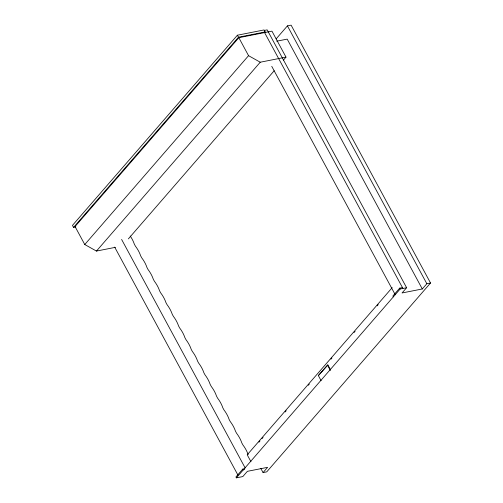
<?xml version="1.0" encoding="UTF-8"?>
<svg xmlns="http://www.w3.org/2000/svg" width="503" height="503" viewBox="0 0 503 503"><rect width="100%" height="100%" fill="white"/><g stroke="black" fill="none" stroke-linecap="round" stroke-linejoin="round"><path stroke-width="0.75" d="M264.591 32.601L265.156 31.941L264.075 29.941L237.397 35.21L72.47 225.382L73.551 227.381L75.84 226.928M73.551 227.381L238.479 37.209L265.156 31.941M283.434 60.09L286 57.128L271.947 31.148L238.831 37.687L75.041 226.545L84.768 244.533L96.45 251.072L115.394 247.331M84.768 244.533L248.557 55.676L238.831 37.687M276.134 38.901L287.427 25.879L291.111 25.15L430.53 283L266.741 471.858L263.063 472.581L260.818 468.431M96.45 251.072L260.24 62.215L286 57.128M128.372 238.881L274.192 70.747M392.214 287.622L247.218 454.806L250.934 461.679M258.938 442.175L259.963 440.993M262.019 438.622L263.05 437.434M285.157 411.938L286.188 410.756M308.295 385.26L309.326 384.078M330.924 359.173L331.949 357.991M354.062 332.496L355.087 331.307M377.2 305.818L378.225 304.629M321.109 380.67L318.361 375.584L327.459 365.09L327.918 365.002L330.672 370.089M327.918 365.002L318.361 375.584M244.81 468.714L242.742 469.123L235.92 476.995L236.379 477.85L242.817 476.58L247.369 471.33L267.609 467.337L263.063 472.581M402.463 287.59L399.703 288.137L392.881 296.003L393.34 296.864M236.379 477.85L400.168 288.992L406.606 287.722L267.187 29.872L264.245 30.457M406.606 287.722L402.06 292.966L422.3 288.974L426.846 283.723L430.53 283M244.351 469.28L243.207 469.978L242.742 469.123M276.707 41.189L287.2 39.121L422.3 288.974M248.557 55.676L260.24 62.215M287.427 25.879L426.846 283.723M264.257 31.985L402.928 288.445M399.703 288.137L400.168 288.992M271.752 66.333L395.264 294.771M237.397 35.21L238.479 37.209M327.459 365.09L330.207 370.183M121.613 239.453L245.131 467.891M114.665 247.092L237.932 475.065M248.136 454.624A28.74 20.007 40.9 0 0 242.899 444.935L241.817 442.936A28.74 20.007 40.9 0 0 236.573 433.24L235.492 431.241A28.74 20.007 40.9 0 0 230.255 421.545L229.173 419.546A28.74 20.007 40.9 0 0 223.929 409.851L222.848 407.858A28.74 20.007 40.9 0 0 217.61 398.162L216.529 396.163A28.74 20.007 40.9 0 0 211.285 386.467L210.204 384.468A28.74 20.007 40.9 0 0 204.96 374.773L203.885 372.773A28.74 20.007 40.9 0 0 198.641 363.078L197.56 361.085A28.74 20.007 40.9 0 0 192.316 351.39L191.234 349.39A28.74 20.007 40.9 0 0 185.997 339.695L184.915 337.695A28.74 20.007 40.9 0 0 179.672 328L178.59 326.001A28.74 20.007 40.9 0 0 173.353 316.305L172.271 314.312A28.74 20.007 40.9 0 0 167.027 304.617L165.946 302.617A28.74 20.007 40.9 0 0 160.709 292.922L159.627 290.923A28.74 20.007 40.9 0 0 154.383 281.227L153.302 279.228A28.74 20.007 40.9 0 0 148.058 269.539L146.983 267.539A28.74 20.007 40.9 0 0 141.739 257.844L140.658 255.845A28.74 20.007 40.9 0 0 135.414 246.149L134.332 244.15A28.74 20.007 40.9 0 0 130.214 236.008"/></g></svg>
